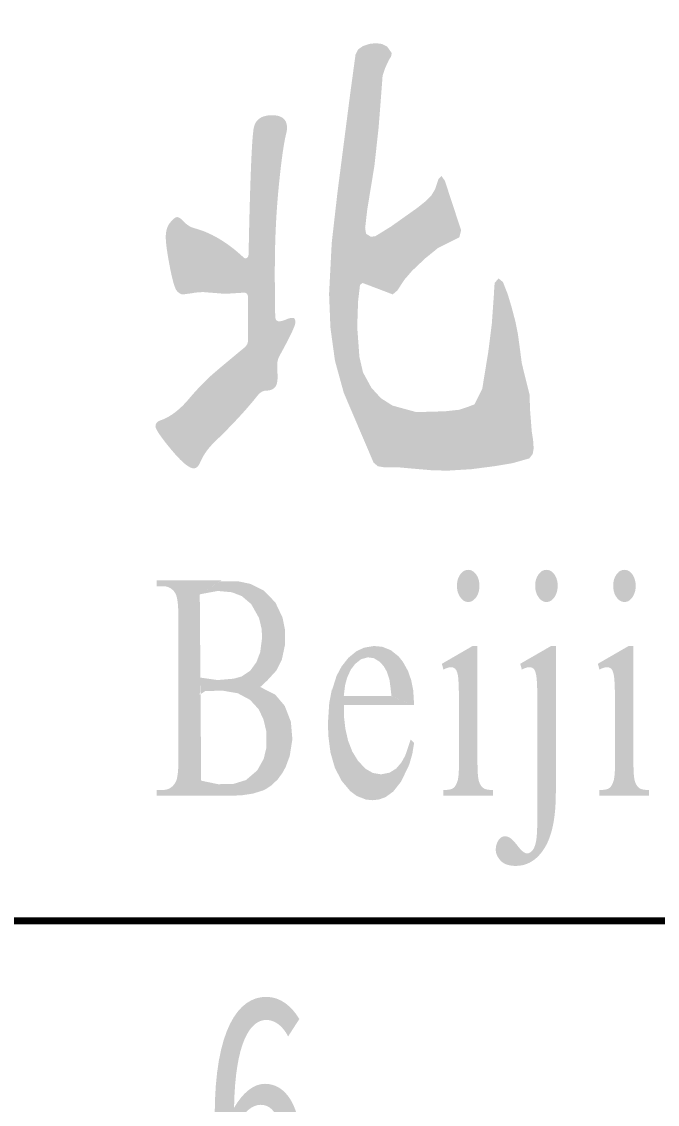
# Model space of a CAD drawing. Header units: millimetres. Extents: x -705761 to 1364679, y -410401 to 446404.
# Drawn here: x -529586 to -528720, y 172526 to 174000 of the extents above; entities that cross this region are included whole.
import ezdxf
from ezdxf.enums import TextEntityAlignment as Align

# ---------------------------------------------------------------- set-up
doc = ezdxf.new("R2010")
doc.units = ezdxf.units.MM
doc.layers.add('TK', color=7, linetype='Continuous')
doc.layers.add('模板-签名-公用', color=3, linetype='Continuous')
doc.layers.add('图框', color=7, linetype='Continuous', lineweight=13)
doc.styles.get("Standard").update_dxf_attribs({"font": 'arial.ttf'})
doc.styles.add('Style-仿宋_GB2312', font='')
doc.styles.add('宋体', font='', dxfattribs={"width": 0.7, "height": 2.5})
doc.styles.add('宋体_1', font='', dxfattribs={"width": 0.7, "height": 2.386364})
doc.styles.get('Style-仿宋_GB2312').set_extended_font_data('仿宋_GB2312')
doc.styles.get('宋体').set_extended_font_data('SimSun')
doc.styles.get('宋体_1').set_extended_font_data('SimSun')

# ---------------------------------------------------------------- blocks, each defined once
blk = doc.blocks.new('BSIET_专用图框_A3_7')
at = {"layer": '图框', "lineweight": 100}
blk.add_lwpolyline([(-395, 292), (-5, 292), (-5, 5), (-395, 5)], close=True, dxfattribs=at)
at = {"layer": 'TK', "style": '宋体', "width": 0.7, "flags": 3}
for tag, p in [('LZHQ_N会签6_T6_H6', (-407.253, 57.082)), ('LZHQ_N会签5_T6_H6', (-407.253, 49.082)), ('LZHQ_N会签4_T6_H6', (-407.253, 41.082)), ('LZHQ_N会签3_T6_H6', (-407.253, 33.082)), ('LZHQ_N会签2_T6_H6', (-407.253, 25.082)), ('LZHQ_N会签1_T6_H6', (-407.253, 17.082))]:
    blk.add_attdef(tag, text='', height=2.5, dxfattribs=at).set_placement(p, align=Align.MIDDLE)
at = {"layer": '图框', "color": 7, "linetype": 'Continuous', "lineweight": 25, "style": 'Style-仿宋_GB2312', "width": 0.733334}
blk.add_text('6', height=3, dxfattribs=at).set_placement((-132.401, 2.5), align=Align.MIDDLE_CENTER)
at = {"layer": '模板-签名-公用', "style": '宋体', "width": 0.7}
blk.add_attdef('LZTQINS', text='', height=2, dxfattribs=at).set_placement((-5, 5), align=Align.MIDDLE)
at = {"layer": '模板-签名-公用', "style": '宋体', "width": 0.7, "flags": 3}
blk.add_attdef('LZFRAME', (-40.909, 2.064), '', height=3, dxfattribs=at)
blk = doc.blocks.new('BSIET_材料表_7')
at = {"layer": '图框', "linetype": 'Continuous', "lineweight": 25, "extrusion": (0, 0, -1)}
for points in [[(124.814, 6.126), (124.488, 6.146), (124.164, 6.188), (123.928, 6.228), (123.699, 6.293), (123.654, 6.354), (123.641, 6.43), (123.649, 6.545), (123.667, 6.659), (123.692, 6.975), (123.695, 7.152), (123.756, 7.396), (123.803, 7.59), (123.829, 7.789), (123.856, 7.988), (123.873, 8.072), (123.89, 8.156), (123.941, 8.35), (123.993, 8.524), (124.059, 8.693), (124.119, 8.743), (124.17, 8.683), (124.176, 8.64), (124.183, 8.514), (124.211, 8.123), (124.26, 7.735), (124.315, 7.402), (124.341, 7.239), (124.419, 7.084), (124.446, 7.029), (124.523, 6.999), (124.652, 6.955), (124.847, 6.934), (125.044, 6.928), (125.24, 6.923), (125.441, 6.978), (125.564, 7.012), (125.721, 7.112), (125.851, 7.254), (125.965, 7.463), (126.014, 7.675), (126.044, 8.081), (126.032, 8.432), (126.006, 8.654), (125.971, 8.681), (125.56, 8.525), (125.496, 8.58), (125.403, 8.723), (125.297, 8.846), (125.117, 9.016), (124.942, 9.158), (124.741, 9.257), (124.654, 9.301), (124.629, 9.398), (124.85, 10.071), (124.897, 10.138), (124.936, 10.097), (124.984, 9.955), (125.031, 9.877), (125.126, 9.782), (125.232, 9.698), (125.585, 9.448), (125.718, 9.366), (125.803, 9.314), (125.863, 9.312), (125.924, 9.352), (125.936, 9.429), (125.907, 9.682), (125.81, 10.273), (125.753, 10.792), (125.732, 11.057), (125.706, 11.396), (125.698, 11.504), (125.664, 11.605), (125.611, 11.719), (125.584, 11.761), (125.573, 11.809), (125.636, 11.898), (125.709, 11.934), (125.789, 11.945), (125.879, 11.935), (125.965, 11.906), (126.031, 11.86), (126.067, 11.789), (126.14, 11.252), (126.226, 10.586), (126.312, 9.92), (126.391, 9.228), (126.427, 8.533), (126.409, 8.075), (126.347, 7.622), (126.227, 7.186), (125.821, 6.235), (125.763, 6.186), (125.687, 6.173), (125.461, 6.169), (125.235, 6.149), (125.025, 6.131)], [(124.529, 4.338), (124.507, 4.341), (124.484, 4.348), (124.461, 4.363), (124.435, 4.388), (124.415, 4.416), (124.398, 4.45), (124.388, 4.483), (124.382, 4.515), (124.379, 4.548), (124.38, 4.585), (124.382, 4.6), (124.386, 4.627), (124.393, 4.65), (124.401, 4.671), (124.41, 4.69), (124.425, 4.714), (124.445, 4.738), (124.463, 4.753), (124.487, 4.767), (124.509, 4.774), (124.533, 4.776), (124.56, 4.773), (124.589, 4.762), (124.609, 4.749), (124.639, 4.716), (124.662, 4.677), (124.674, 4.646), (124.682, 4.61), (124.686, 4.574), (124.685, 4.53), (124.678, 4.484), (124.666, 4.45), (124.65, 4.417), (124.626, 4.384), (124.615, 4.373), (124.597, 4.358), (124.583, 4.35), (124.567, 4.343), (124.549, 4.339)], [(123.463, 4.338), (123.441, 4.341), (123.419, 4.348), (123.395, 4.363), (123.369, 4.388), (123.35, 4.416), (123.333, 4.45), (123.323, 4.483), (123.317, 4.515), (123.314, 4.548), (123.315, 4.585), (123.316, 4.6), (123.321, 4.627), (123.327, 4.65), (123.335, 4.671), (123.345, 4.69), (123.359, 4.714), (123.379, 4.738), (123.397, 4.753), (123.421, 4.767), (123.443, 4.774), (123.467, 4.776), (123.494, 4.773), (123.524, 4.762), (123.543, 4.749), (123.574, 4.716), (123.597, 4.677), (123.608, 4.646), (123.617, 4.61), (123.62, 4.574), (123.62, 4.53), (123.612, 4.484), (123.601, 4.45), (123.584, 4.417), (123.561, 4.384), (123.55, 4.373), (123.532, 4.358), (123.517, 4.35), (123.501, 4.343), (123.484, 4.339)], [(122.401, 4.338), (122.379, 4.341), (122.356, 4.348), (122.333, 4.363), (122.307, 4.388), (122.288, 4.416), (122.271, 4.45), (122.26, 4.483), (122.254, 4.515), (122.252, 4.548), (122.252, 4.585), (122.254, 4.6), (122.259, 4.627), (122.265, 4.65), (122.273, 4.671), (122.282, 4.69), (122.297, 4.714), (122.317, 4.738), (122.335, 4.753), (122.359, 4.767), (122.381, 4.774), (122.405, 4.776), (122.432, 4.773), (122.462, 4.762), (122.481, 4.749), (122.511, 4.716), (122.534, 4.677), (122.546, 4.646), (122.554, 4.61), (122.558, 4.574), (122.557, 4.53), (122.55, 4.484), (122.539, 4.45), (122.522, 4.417), (122.499, 4.384), (122.488, 4.373), (122.469, 4.358), (122.455, 4.35), (122.439, 4.343), (122.421, 4.339)], [(127.36, 3.184), (127.268, 3.271), (127.145, 3.405), (127.07, 3.555), (127.026, 3.762), (127.027, 3.955), (127.061, 4.126), (127.158, 4.331), (127.316, 4.494), (127.497, 4.584), (127.661, 4.619), (127.907, 4.62), (128.178, 4.445), (127.942, 4.488), (127.752, 4.471), (127.615, 4.418), (127.487, 4.309), (127.381, 4.12), (127.346, 3.974), (127.339, 3.856), (127.365, 3.655), (127.416, 3.52), (127.5, 3.403), (127.621, 3.323), (127.728, 3.294), (127.946, 3.275), (128.154, 3.303)], [(125.269, 2.934), (125.281, 3.134), (125.31, 3.278), (125.353, 3.401), (125.423, 3.526), (125.481, 3.598), (125.588, 3.683), (125.705, 3.729), (125.817, 3.739), (125.95, 3.716), (126.053, 3.669), (126.163, 3.579), (126.256, 3.462), (126.325, 3.333), (126.384, 3.146), (126.227, 3.058), (126.21, 3.2), (126.183, 3.304), (126.131, 3.418), (126.071, 3.496), (125.991, 3.559), (125.899, 3.585), (125.817, 3.573), (125.741, 3.527), (125.685, 3.467), (125.641, 3.392), (125.606, 3.288), (125.592, 3.187), (125.577, 3.055)], [(125.834, 1.64), (125.746, 1.65), (125.658, 1.682), (125.554, 1.757), (125.446, 1.894), (125.336, 2.123), (125.293, 2.273), (125.269, 2.418), (125.316, 2.466), (125.39, 2.247), (125.441, 2.155), (125.513, 2.071), (125.601, 2.016), (125.718, 1.992), (125.831, 2.011), (125.933, 2.069), (126.035, 2.179), (126.111, 2.303), (126.168, 2.45), (126.205, 2.612), (126.223, 2.768), (126.224, 2.934), (125.269, 2.934), (125.587, 3.058), (126.227, 3.058), (126.389, 3.149), (126.425, 2.961), (126.442, 2.697), (126.438, 2.522), (126.408, 2.288), (126.348, 2.081), (126.257, 1.905), (126.139, 1.764), (126.049, 1.697), (125.923, 1.648)]]:
    blk.add_hatch(color=7, dxfattribs=at).paths.add_polyline_path(points)
at = {"layer": '图框', "linetype": 'Continuous', "lineweight": 20}
h = blk.add_hatch(color=7, dxfattribs=at)
edge = h.paths.add_edge_path()
edge.add_spline(control_points=[(-126.886, 8.144), (-126.886, 8.206), (-126.924, 8.206)], knot_values=[0, 0, 0, 1, 1, 1], degree=2, periodic=0)
edge.add_spline(control_points=[(-126.924, 8.206), (-126.962, 8.206), (-127.016, 8.182)], knot_values=[0, 0, 0, 1, 1, 1], degree=2, periodic=0)
edge.add_spline(control_points=[(-127.016, 8.182), (-127.071, 8.159), (-127.109, 8.159)], knot_values=[0, 0, 0, 1, 1, 1], degree=2, periodic=0)
edge.add_spline(control_points=[(-127.109, 8.159), (-127.147, 8.159), (-127.157, 8.202)], knot_values=[0, 0, 0, 1, 1, 1], degree=2, periodic=0)
edge.add_spline(control_points=[(-127.157, 8.202), (-127.166, 8.245), (-127.166, 8.841)], knot_values=[0, 0, 0, 1, 1, 1], degree=2, periodic=0)
edge.add_spline(control_points=[(-127.166, 8.841), (-127.166, 9.437), (-127.115, 9.966)], knot_values=[0, 0, 0, 1, 1, 1], degree=2, periodic=0)
edge.add_spline(control_points=[(-127.115, 9.966), (-127.064, 10.496), (-127.013, 10.707)], knot_values=[0, 0, 0, 1, 1, 1], degree=2, periodic=0)
edge.add_spline(control_points=[(-127.013, 10.707), (-127, 10.753), (-127, 10.792)], knot_values=[0, 0, 0, 1, 1, 1], degree=2, periodic=0)
edge.add_spline(control_points=[(-127, 10.792), (-127, 10.964), (-127.204, 10.964)], knot_values=[0, 0, 0, 1, 1, 1], degree=2, periodic=0)
edge.add_spline(control_points=[(-127.204, 10.964), (-127.408, 10.964), (-127.45, 10.804)], knot_values=[0, 0, 0, 1, 1, 1], degree=2, periodic=0)
edge.add_spline(control_points=[(-127.45, 10.804), (-127.491, 10.644), (-127.523, 9.086)], knot_values=[0, 0, 0, 1, 1, 1], degree=2, periodic=0)
edge.add_spline(control_points=[(-127.523, 9.086), (-127.523, 9.016), (-127.568, 9.016)], knot_values=[0, 0, 0, 1, 1, 1], degree=2, periodic=0)
edge.add_spline(control_points=[(-127.568, 9.016), (-127.574, 9.016), (-127.587, 9.024)], knot_values=[0, 0, 0, 1, 1, 1], degree=2, periodic=0)
edge.add_spline(control_points=[(-127.587, 9.024), (-127.912, 9.328), (-128.243, 9.421)], knot_values=[0, 0, 0, 1, 1, 1], degree=2, periodic=0)
edge.add_spline(control_points=[(-128.243, 9.421), (-128.339, 9.444), (-128.4, 9.511)], knot_values=[0, 0, 0, 1, 1, 1], degree=2, periodic=0)
edge.add_spline(control_points=[(-128.4, 9.511), (-128.46, 9.577), (-128.495, 9.577)], knot_values=[0, 0, 0, 1, 1, 1], degree=2, periodic=0)
edge.add_spline(control_points=[(-128.495, 9.577), (-128.53, 9.577), (-128.591, 9.503)], knot_values=[0, 0, 0, 1, 1, 1], degree=2, periodic=0)
edge.add_spline(control_points=[(-128.591, 9.503), (-128.651, 9.429), (-128.651, 9.308)], knot_values=[0, 0, 0, 1, 1, 1], degree=2, periodic=0)
edge.add_spline(control_points=[(-128.651, 9.308), (-128.651, 9.187), (-128.597, 8.907)], knot_values=[0, 0, 0, 1, 1, 1], degree=2, periodic=0)
edge.add_spline(control_points=[(-128.597, 8.907), (-128.543, 8.626), (-128.502, 8.576)], knot_values=[0, 0, 0, 1, 1, 1], degree=2, periodic=0)
edge.add_spline(control_points=[(-128.502, 8.576), (-128.46, 8.525), (-128.415, 8.525)], knot_values=[0, 0, 0, 1, 1, 1], degree=2, periodic=0)
edge.add_line((-128.415, 8.525), (-128.294, 8.541))
edge.add_spline(control_points=[(-128.294, 8.541), (-128.224, 8.556), (-128.135, 8.556)], knot_values=[0, 0, 0, 1, 1, 1], degree=2, periodic=0)
edge.add_line((-128.135, 8.556), (-127.842, 8.533))
edge.add_line((-127.842, 8.533), (-127.587, 8.549))
edge.add_spline(control_points=[(-127.587, 8.549), (-127.529, 8.549), (-127.529, 8.471)], knot_values=[0, 0, 0, 1, 1, 1], degree=2, periodic=0)
edge.add_spline(control_points=[(-127.529, 8.471), (-127.529, 7.925), (-127.533, 7.882)], knot_values=[0, 0, 0, 1, 1, 1], degree=2, periodic=0)
edge.add_spline(control_points=[(-127.533, 7.882), (-127.536, 7.84), (-127.58, 7.801)], knot_values=[0, 0, 0, 1, 1, 1], degree=2, periodic=0)
edge.add_spline(control_points=[(-127.58, 7.801), (-127.874, 7.559), (-128.017, 7.435)], knot_values=[0, 0, 0, 1, 1, 1], degree=2, periodic=0)
edge.add_spline(control_points=[(-128.017, 7.435), (-128.16, 7.31), (-128.342, 7.096)], knot_values=[0, 0, 0, 1, 1, 1], degree=2, periodic=0)
edge.add_spline(control_points=[(-128.342, 7.096), (-128.524, 6.881), (-128.721, 6.811)], knot_values=[0, 0, 0, 1, 1, 1], degree=2, periodic=0)
edge.add_spline(control_points=[(-128.721, 6.811), (-128.791, 6.788), (-128.791, 6.73)], knot_values=[0, 0, 0, 1, 1, 1], degree=2, periodic=0)
edge.add_spline(control_points=[(-128.791, 6.73), (-128.791, 6.671), (-128.578, 6.414)], knot_values=[0, 0, 0, 1, 1, 1], degree=2, periodic=0)
edge.add_spline(control_points=[(-128.578, 6.414), (-128.364, 6.157), (-128.269, 6.157)], knot_values=[0, 0, 0, 1, 1, 1], degree=2, periodic=0)
edge.add_spline(control_points=[(-128.269, 6.157), (-128.218, 6.157), (-128.18, 6.243)], knot_values=[0, 0, 0, 1, 1, 1], degree=2, periodic=0)
edge.add_spline(control_points=[(-128.18, 6.243), (-128.122, 6.383), (-127.988, 6.515)], knot_values=[0, 0, 0, 1, 1, 1], degree=2, periodic=0)
edge.add_spline(control_points=[(-127.988, 6.515), (-127.631, 6.858), (-127.396, 7.154)], knot_values=[0, 0, 0, 1, 1, 1], degree=2, periodic=0)
edge.add_spline(control_points=[(-127.396, 7.154), (-127.345, 7.216), (-127.278, 7.216)], knot_values=[0, 0, 0, 1, 1, 1], degree=2, periodic=0)
edge.add_spline(control_points=[(-127.278, 7.216), (-127.211, 7.216), (-127.169, 7.255)], knot_values=[0, 0, 0, 1, 1, 1], degree=2, periodic=0)
edge.add_spline(control_points=[(-127.169, 7.255), (-127.128, 7.294), (-127.128, 7.411)], knot_values=[0, 0, 0, 1, 1, 1], degree=2, periodic=0)
edge.add_line((-127.128, 7.411), (-127.134, 7.551))
edge.add_spline(control_points=[(-127.134, 7.551), (-127.134, 7.637), (-127.096, 7.699)], knot_values=[0, 0, 0, 1, 1, 1], degree=2, periodic=0)
edge.add_spline(control_points=[(-127.096, 7.699), (-126.886, 8.081), (-126.886, 8.144)], knot_values=[0, 0, 0, 1, 1, 1], degree=2, periodic=0)
at = {"layer": '图框', "linetype": 'Continuous', "lineweight": 25}
blk.add_hatch(color=7, dxfattribs=at).paths.add_polyline_path([(-128.775, 1.7), (-127.761, 1.7), (-127.608, 1.708), (-127.464, 1.73), (-127.329, 1.772), (-127.283, 1.795), (-127.213, 1.841), (-127.127, 1.923), (-127.059, 2.016), (-127.018, 2.093), (-126.963, 2.241), (-126.927, 2.47), (-126.947, 2.707), (-127.031, 2.924), (-127.161, 3.078), (-127.393, 3.195), (-128.178, 3.309), (-128.179, 3.285), (-128.178, 3.082), (-128.115, 3.125), (-127.883, 3.132), (-127.671, 3.096), (-127.503, 3.006), (-127.386, 2.878), (-127.321, 2.741), (-127.28, 2.57), (-127.28, 2.36), (-127.317, 2.204), (-127.404, 2.047), (-127.559, 1.914), (-127.735, 1.86), (-127.94, 1.858), (-128.169, 1.906), (-128.178, 3.082), (-128.188, 3.076), (-128.179, 3.285), (-128.188, 4.438), (-127.889, 4.633), (-128.775, 4.633), (-128.775, 4.553), (-128.697, 4.553), (-128.688, 4.553), (-128.678, 4.553), (-128.661, 4.551), (-128.639, 4.547), (-128.612, 4.538), (-128.585, 4.524), (-128.564, 4.508), (-128.544, 4.489), (-128.535, 4.478), (-128.522, 4.459), (-128.512, 4.439), (-128.505, 4.417), (-128.498, 4.392), (-128.493, 4.364), (-128.485, 4.299), (-128.479, 4.193), (-128.478, 2.22), (-128.479, 2.141), (-128.481, 2.081), (-128.485, 2.025), (-128.492, 1.972), (-128.501, 1.928), (-128.511, 1.899), (-128.52, 1.882), (-128.529, 1.867), (-128.542, 1.849), (-128.559, 1.83), (-128.581, 1.812), (-128.605, 1.798), (-128.633, 1.787), (-128.653, 1.783), (-128.674, 1.78), (-128.697, 1.779), (-128.775, 1.779)])
at = {"layer": '图框', "linetype": 'Continuous', "lineweight": 20}
h = blk.add_hatch(color=7, dxfattribs=at)
edge = h.paths.add_edge_path()
edge.add_line((-124.406, 3.739), (-124.473, 3.739))
edge.add_line((-124.473, 3.739), (-124.891, 3.497))
edge.add_line((-124.891, 3.497), (-124.87, 3.418))
edge.add_spline(control_points=[(-124.87, 3.418), (-124.809, 3.45), (-124.767, 3.45)], knot_values=[0, 0, 0, 1, 1, 1], degree=2, periodic=0)
edge.add_spline(control_points=[(-124.767, 3.45), (-124.727, 3.45), (-124.705, 3.423)], knot_values=[0, 0, 0, 1, 1, 1], degree=2, periodic=0)
edge.add_spline(control_points=[(-124.705, 3.423), (-124.682, 3.396), (-124.671, 3.327)], knot_values=[0, 0, 0, 1, 1, 1], degree=2, periodic=0)
edge.add_spline(control_points=[(-124.671, 3.327), (-124.658, 3.232), (-124.658, 2.91)], knot_values=[0, 0, 0, 1, 1, 1], degree=2, periodic=0)
edge.add_line((-124.658, 2.91), (-124.658, 2.148))
edge.add_spline(control_points=[(-124.658, 2.148), (-124.658, 1.964), (-124.678, 1.9)], knot_values=[0, 0, 0, 1, 1, 1], degree=2, periodic=0)
edge.add_spline(control_points=[(-124.678, 1.9), (-124.698, 1.835), (-124.733, 1.807)], knot_values=[0, 0, 0, 1, 1, 1], degree=2, periodic=0)
edge.add_spline(control_points=[(-124.733, 1.807), (-124.768, 1.779), (-124.869, 1.779)], knot_values=[0, 0, 0, 1, 1, 1], degree=2, periodic=0)
edge.add_line((-124.869, 1.779), (-124.869, 1.7))
edge.add_line((-124.869, 1.7), (-124.196, 1.7))
edge.add_line((-124.196, 1.7), (-124.196, 1.779))
edge.add_spline(control_points=[(-124.196, 1.779), (-124.294, 1.779), (-124.331, 1.809)], knot_values=[0, 0, 0, 1, 1, 1], degree=2, periodic=0)
edge.add_spline(control_points=[(-124.331, 1.809), (-124.368, 1.839), (-124.387, 1.901)], knot_values=[0, 0, 0, 1, 1, 1], degree=2, periodic=0)
edge.add_spline(control_points=[(-124.387, 1.901), (-124.406, 1.962), (-124.406, 2.148)], knot_values=[0, 0, 0, 1, 1, 1], degree=2, periodic=0)
edge.add_line((-124.406, 2.148), (-124.406, 3.739))
h = blk.add_hatch(color=7, dxfattribs=at)
edge = h.paths.add_edge_path()
edge.add_line((-123.339, 3.739), (-123.404, 3.739))
edge.add_line((-123.404, 3.739), (-123.824, 3.497))
edge.add_line((-123.824, 3.497), (-123.802, 3.418))
edge.add_spline(control_points=[(-123.802, 3.418), (-123.742, 3.45), (-123.699, 3.45)], knot_values=[0, 0, 0, 1, 1, 1], degree=2, periodic=0)
edge.add_spline(control_points=[(-123.699, 3.45), (-123.66, 3.45), (-123.637, 3.423)], knot_values=[0, 0, 0, 1, 1, 1], degree=2, periodic=0)
edge.add_spline(control_points=[(-123.637, 3.423), (-123.615, 3.396), (-123.604, 3.325)], knot_values=[0, 0, 0, 1, 1, 1], degree=2, periodic=0)
edge.add_spline(control_points=[(-123.604, 3.325), (-123.59, 3.232), (-123.59, 2.905)], knot_values=[0, 0, 0, 1, 1, 1], degree=2, periodic=0)
edge.add_line((-123.59, 2.905), (-123.59, 1.497))
edge.add_spline(control_points=[(-123.59, 1.497), (-123.59, 1.184), (-123.607, 1.09)], knot_values=[0, 0, 0, 1, 1, 1], degree=2, periodic=0)
edge.add_spline(control_points=[(-123.607, 1.09), (-123.624, 0.996), (-123.658, 0.956)], knot_values=[0, 0, 0, 1, 1, 1], degree=2, periodic=0)
edge.add_spline(control_points=[(-123.658, 0.956), (-123.693, 0.916), (-123.729, 0.916)], knot_values=[0, 0, 0, 1, 1, 1], degree=2, periodic=0)
edge.add_spline(control_points=[(-123.729, 0.916), (-123.779, 0.916), (-123.853, 1.011)], knot_values=[0, 0, 0, 1, 1, 1], degree=2, periodic=0)
edge.add_spline(control_points=[(-123.853, 1.011), (-123.927, 1.105), (-123.953, 1.12)], knot_values=[0, 0, 0, 1, 1, 1], degree=2, periodic=0)
edge.add_spline(control_points=[(-123.953, 1.12), (-123.994, 1.149), (-124.033, 1.149)], knot_values=[0, 0, 0, 1, 1, 1], degree=2, periodic=0)
edge.add_spline(control_points=[(-124.033, 1.149), (-124.083, 1.149), (-124.12, 1.094)], knot_values=[0, 0, 0, 1, 1, 1], degree=2, periodic=0)
edge.add_spline(control_points=[(-124.12, 1.094), (-124.157, 1.04), (-124.157, 0.965)], knot_values=[0, 0, 0, 1, 1, 1], degree=2, periodic=0)
edge.add_spline(control_points=[(-124.157, 0.965), (-124.157, 0.889), (-124.091, 0.817)], knot_values=[0, 0, 0, 1, 1, 1], degree=2, periodic=0)
edge.add_spline(control_points=[(-124.091, 0.817), (-124.024, 0.746), (-123.886, 0.746)], knot_values=[0, 0, 0, 1, 1, 1], degree=2, periodic=0)
edge.add_spline(control_points=[(-123.886, 0.746), (-123.643, 0.746), (-123.491, 0.992)], knot_values=[0, 0, 0, 1, 1, 1], degree=2, periodic=0)
edge.add_spline(control_points=[(-123.491, 0.992), (-123.339, 1.239), (-123.339, 1.746)], knot_values=[0, 0, 0, 1, 1, 1], degree=2, periodic=0)
edge.add_line((-123.339, 1.746), (-123.339, 3.739))
h = blk.add_hatch(color=7, dxfattribs=at)
edge = h.paths.add_edge_path()
edge.add_line((-122.282, 3.739), (-122.348, 3.739))
edge.add_line((-122.348, 3.739), (-122.767, 3.497))
edge.add_line((-122.767, 3.497), (-122.745, 3.418))
edge.add_spline(control_points=[(-122.745, 3.418), (-122.685, 3.45), (-122.642, 3.45)], knot_values=[0, 0, 0, 1, 1, 1], degree=2, periodic=0)
edge.add_spline(control_points=[(-122.642, 3.45), (-122.603, 3.45), (-122.58, 3.423)], knot_values=[0, 0, 0, 1, 1, 1], degree=2, periodic=0)
edge.add_spline(control_points=[(-122.58, 3.423), (-122.558, 3.396), (-122.547, 3.327)], knot_values=[0, 0, 0, 1, 1, 1], degree=2, periodic=0)
edge.add_spline(control_points=[(-122.547, 3.327), (-122.533, 3.232), (-122.533, 2.91)], knot_values=[0, 0, 0, 1, 1, 1], degree=2, periodic=0)
edge.add_line((-122.533, 2.91), (-122.533, 2.148))
edge.add_spline(control_points=[(-122.533, 2.148), (-122.533, 1.964), (-122.554, 1.9)], knot_values=[0, 0, 0, 1, 1, 1], degree=2, periodic=0)
edge.add_spline(control_points=[(-122.554, 1.9), (-122.574, 1.835), (-122.609, 1.807)], knot_values=[0, 0, 0, 1, 1, 1], degree=2, periodic=0)
edge.add_spline(control_points=[(-122.609, 1.807), (-122.644, 1.779), (-122.745, 1.779)], knot_values=[0, 0, 0, 1, 1, 1], degree=2, periodic=0)
edge.add_line((-122.745, 1.779), (-122.745, 1.7))
edge.add_line((-122.745, 1.7), (-122.072, 1.7))
edge.add_line((-122.072, 1.7), (-122.072, 1.779))
edge.add_spline(control_points=[(-122.072, 1.779), (-122.17, 1.779), (-122.207, 1.809)], knot_values=[0, 0, 0, 1, 1, 1], degree=2, periodic=0)
edge.add_spline(control_points=[(-122.207, 1.809), (-122.244, 1.839), (-122.263, 1.901)], knot_values=[0, 0, 0, 1, 1, 1], degree=2, periodic=0)
edge.add_spline(control_points=[(-122.263, 1.901), (-122.282, 1.962), (-122.282, 2.148)], knot_values=[0, 0, 0, 1, 1, 1], degree=2, periodic=0)
edge.add_line((-122.282, 2.148), (-122.282, 3.739))
at = {"layer": '图框', "color": 7, "linetype": 'Continuous', "lineweight": 100}
blk.add_line((-390, 0), (0, 0), dxfattribs=at)
at = {"layer": '图框', "color": 7, "style": 'Style-仿宋_GB2312', "width": 0.7}
for tag, height, p in [('质量', 3, (-191, 52.5)), ('比例', 3, (-191, 45.5)), ('出图日期', 3, (-191, 38.5)), ('总页数', 4, (-19.517, 35.142)), ('页码', 4, (-38.162, 35.008)), ('版本号', 2.5, (-6.095, 34.926)), ('专业', 3, (-191, 31.5)), ('项目编号', 3, (-191, 24.5)), ('图号', 4, (-24, 21)), ('设计阶段', 3, (-220, 17.5))]:
    blk.add_attdef(tag, text='', height=height, dxfattribs=at).set_placement(p, align=Align.MIDDLE)
at = {"layer": '图框', "style": '宋体_1', "width": 0.7, "flags": 3}
for tag, height, p in [('N审定_T5', 2.5, (-250.932, 52.29)), ('N审核_T5', 2.5, (-250.932, 45.29)), ('N校对_T5', 2.5, (-250.932, 38.29)), ('LZCO_NCB-W67-H36-D10_T7', 3, (-322.972, 34.135)), ('LZCO_NCB-W67-H36-D10_T7', 3, (-322.972, 34.135)), ('N设计_T5', 2.5, (-250.932, 31.29)), ('N制图_T5', 2.5, (-250.932, 24.29))]:
    blk.add_attdef(tag, text='', height=height, dxfattribs=at).set_placement(p, align=Align.MIDDLE_CENTER)
for tag, p in [('N审定_T6_H12_MV0.5_W15', (-231.906, 51.507)), ('N审核_T6_H12_MV0.5_W15', (-231.906, 44.507)), ('N校对_T6_H12_MV0.5_W15', (-231.906, 37.507)), ('N设计_T6_H12_MV0.5_W15', (-231.906, 30.507)), ('N制图_T6_H12_MV0.5_W15', (-231.906, 23.507))]:
    blk.add_attdef(tag, text='', height=1.5, dxfattribs=at).set_placement(p, align=Align.CENTER)
at = {"layer": '图框', "color": 7, "lineweight": 30, "width": 0.7, "flags": 104}
for tag, p in [('项目名称', (-79.178, 49.101)), ('子项', (-111.074, 34.832)), ('图名', (-111, 21))]:
    blk.add_attdef(tag, text='', height=4, dxfattribs=at).set_placement(p, align=Align.MIDDLE_CENTER)
at = {"layer": '图框', "style": '宋体', "width": 0.7, "flags": 3}
blk.add_attdef('LZBARCODE_T1', text='', height=3, dxfattribs=at).set_placement((-364.444, 3.341), align=Align.BOTTOM_RIGHT)

msp = doc.modelspace()

# ---------------------------------------------------------------- block references
at = {"layer": '图框', "color": 7, "linetype": 'Continuous', "lineweight": 13, "xscale": 100, "yscale": 100, "zscale": 100}
for name, p in [('BSIET_专用图框_A3_7', (-516024.39, 172275.8)), ('BSIET_材料表_7', (-516524.39, 172775.8))]:
    msp.add_blockref(name, p, dxfattribs=at)

doc.saveas('drawing.dxf')
